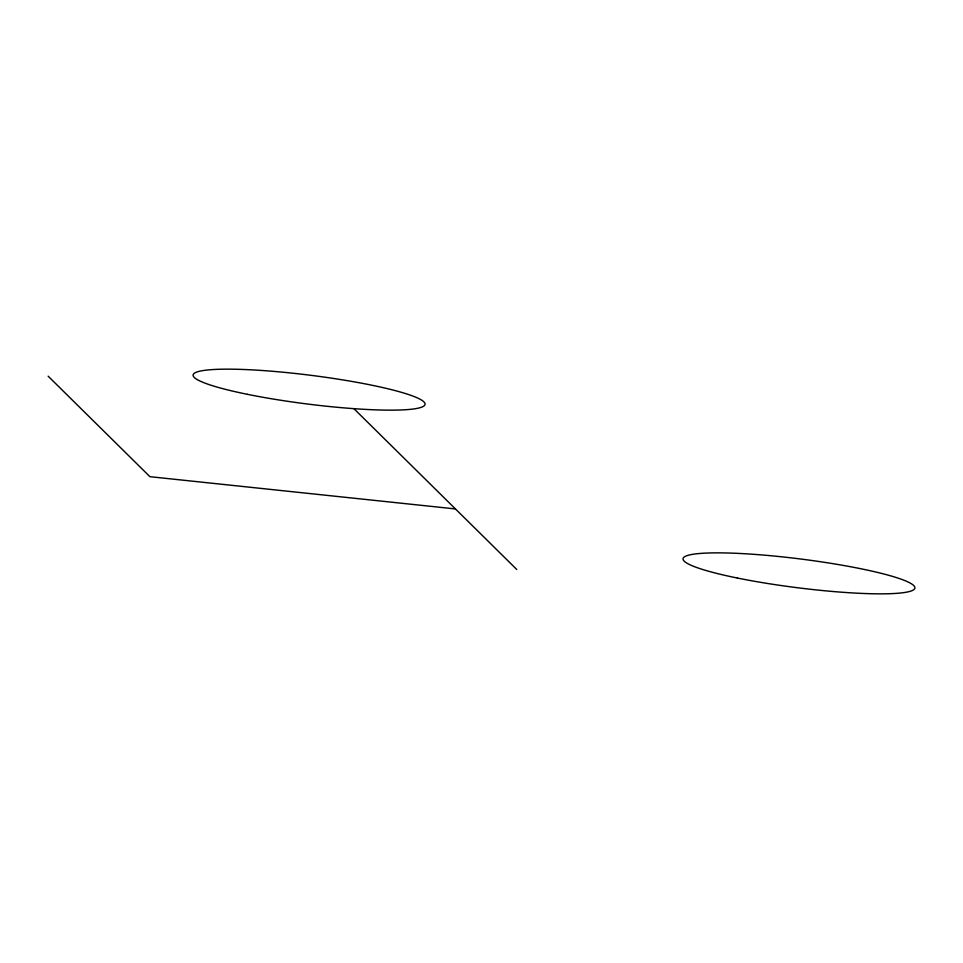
<?xml version="1.0" encoding="UTF-8"?>
<svg xmlns="http://www.w3.org/2000/svg" width="963" height="963" viewBox="0 0 963 963"><rect width="100%" height="100%" fill="white"/><g stroke="black" fill="none" stroke-linecap="round" stroke-linejoin="round"><path stroke-width="1.44" d="M455.439 508.933L149.927 476.685L48.15 376.184M353.866 408.625L516.758 569.482M737.381 578.041A116.92 14.457 7.2 0 0 914.85 588.285A116.92 14.457 7.2 0 0 744.507 553.725A116.92 14.457 7.2 0 0 737.381 578.041M247.539 394.349A116.92 14.457 7.2 0 0 424.996 404.58A116.92 14.457 7.2 0 0 254.653 370.021A116.92 14.457 7.2 0 0 247.539 394.349"/></g></svg>
